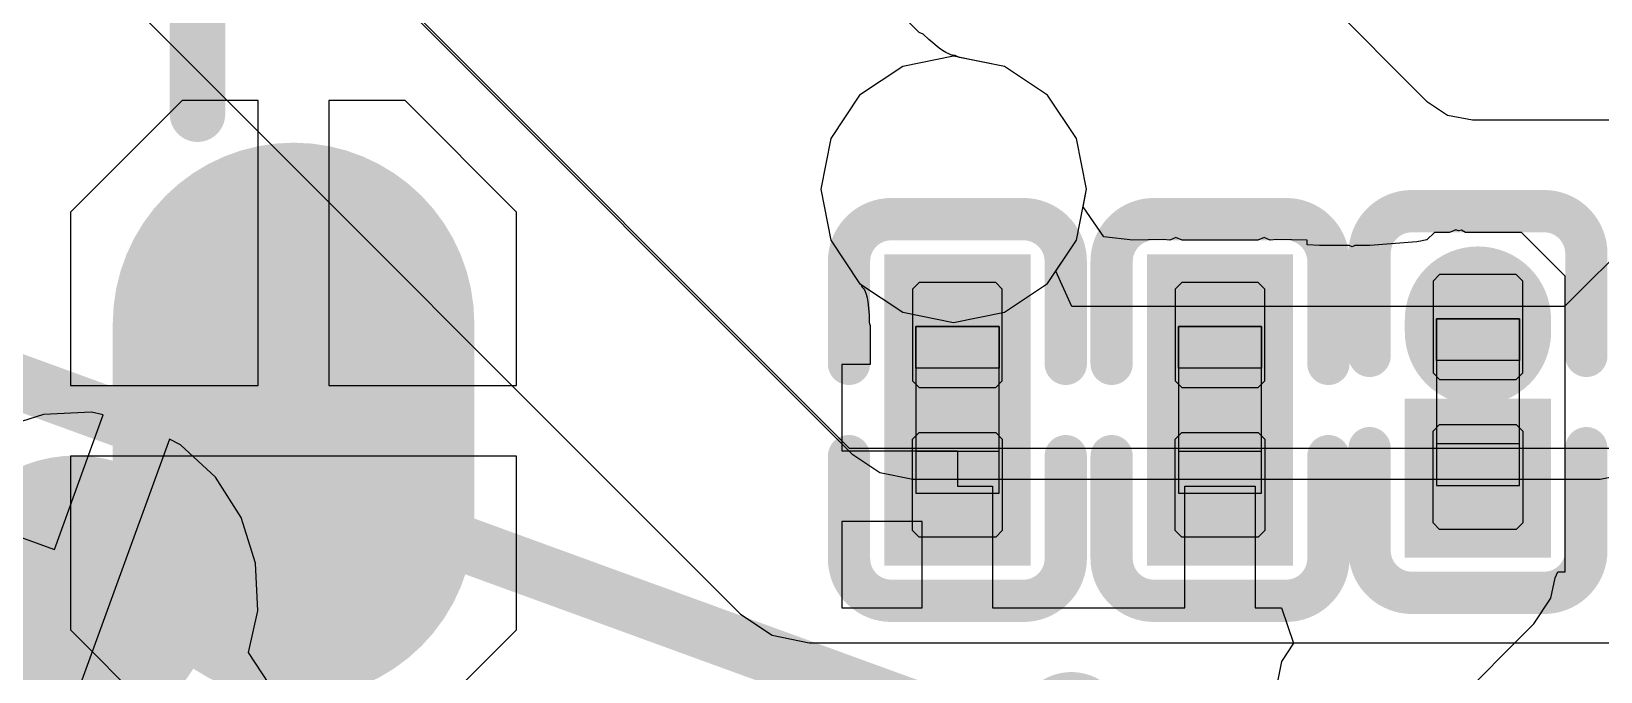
# Model space of a CAD drawing. Header units: millimetres. Extents: x 50 to 153, y 18 to 71.
# Drawn here: x 125.74 to 131.4, y 37.01 to 39.31 of the extents above; entities that cross this region are included whole.
import ezdxf

# ---------------------------------------------------------------- set-up
doc = ezdxf.new("R2010")
doc.units = ezdxf.units.MM
for name, color, linetype in [('BottomLayer', 5, 'Continuous'), ('BottomOverlay', 54, 'Continuous'), ('BottomPaste', 16, 'Continuous'), ('BottomSolder', 6, 'Continuous'), ('ConnectLayer', 7, 'Continuous'), ('KeepOutLayer', 6, 'Continuous'), ('Mechanical4', 56, 'Continuous'), ('Mechanical5', 56, 'Continuous'), ('MultiLayer', 9, 'Continuous'), ('TopLayer', 1, 'Continuous'), ('TopOverlay', 2, 'Continuous'), ('TopPaste', 8, 'Continuous'), ('TopSolder', 216, 'Continuous')]:
    doc.layers.add(name, color=color, linetype=linetype)

# ---------------------------------------------------------------- blocks, each defined once
blk = doc.blocks.new('AOS3729A_T42_B_5')
at = {"layer": 'BottomLayer', "const_width": 0.4}
for points in [[(-1.5265, 1.4544, 1), (-1.1265, 1.4544, 1)], [(0.9335, 1.4544, 1), (1.3335, 1.4544, 1)], [(-1.5265, -0.2456, 1), (-1.1265, -0.2456, 1)], [(0.9335, -0.2456, 1), (1.3335, -0.2456, 1)]]:
    blk.add_lwpolyline(points, format="xyb", close=True, dxfattribs=at)
at = {"layer": 'BottomOverlay', "const_width": 0.2}
for points in [[(1.7835, 2.1044), (-1.9765, 2.1044)], [(-1.9765, 2.1044), (-1.9765, -0.8956)], [(1.7835, 2.1044), (1.7835, -0.8956)], [(1.7835, -0.8956), (-1.9765, -0.8956)]]:
    blk.add_lwpolyline(points, dxfattribs=at)
at = {"layer": 'BottomOverlay'}
for points, const_width in [([(-2.0265, 2.1044, 1), (-1.9265, 2.1044, 1)], 0.1), ([(-2.0265, 2.1044, 1), (-1.9265, 2.1044, 1)], 0.1), ([(1.7335, 2.1044, 1), (1.8335, 2.1044, 1)], 0.1), ([(1.7335, 2.1044, 1), (1.8335, 2.1044, 1)], 0.1), ([(-2.3028, -1.0241, 1), (-2.5028, -1.0241, 1)], 0.2), ([(-2.0265, -0.8956, 1), (-1.9265, -0.8956, 1)], 0.1), ([(-2.0265, -0.8956, 1), (-1.9265, -0.8956, 1)], 0.1), ([(1.7335, -0.8956, 1), (1.8335, -0.8956, 1)], 0.1), ([(1.7335, -0.8956, 1), (1.8335, -0.8956, 1)], 0.1), ([(-2.5528, -1.0241, 1), (-2.4528, -1.0241, 1)], 0.1), ([(-2.3528, -1.0241, 1), (-2.2528, -1.0241, 1)], 0.1)]:
    blk.add_lwpolyline(points, format="xyb", close=True, dxfattribs=dict(at, const_width=const_width))
at = {"layer": 'BottomPaste', "const_width": 0.4}
for points in [[(-1.5265, 1.4544, 1), (-1.1265, 1.4544, 1)], [(0.9335, 1.4544, 1), (1.3335, 1.4544, 1)], [(-1.5265, -0.2456, 1), (-1.1265, -0.2456, 1)], [(0.9335, -0.2456, 1), (1.3335, -0.2456, 1)]]:
    blk.add_lwpolyline(points, format="xyb", close=True, dxfattribs=at)
at = {"layer": 'BottomSolder', "const_width": 0.5016}
for points in [[(-1.5773, 1.4544, 1), (-1.0757, 1.4544, 1)], [(0.8827, 1.4544, 1), (1.3843, 1.4544, 1)], [(-1.5773, -0.2456, 1), (-1.0757, -0.2456, 1)], [(0.8827, -0.2456, 1), (1.3843, -0.2456, 1)]]:
    blk.add_lwpolyline(points, format="xyb", close=True, dxfattribs=at)
at = {"layer": 'KeepOutLayer', "const_width": 0.1016}
for points in [[(-0.5607, 2.3426), (-0.5607, 1.0279)], [(0.422, 2.3426), (0.422, 1.0041)]]:
    blk.add_lwpolyline(points, dxfattribs=at)
at = {"layer": 'KeepOutLayer'}
for points, const_width in [([(-0.5861, 2.3426, 1), (-0.5353, 2.3426, 1)], 0.0508), ([(0.3966, 2.3426, 1), (0.4474, 2.3426, 1)], 0.0508), ([(-0.5861, 1.0279, 1), (-0.5353, 1.0279, 1)], 0.0508), ([(-0.5995, 1.014, 1), (-0.5495, 1.014, 1)], 0.05), ([(0.3966, 1.0041, 1), (0.4474, 1.0041, 1)], 0.0508), ([(0.397, 1.0041, 1), (0.447, 1.0041, 1)], 0.05)]:
    blk.add_lwpolyline(points, format="xyb", close=True, dxfattribs=dict(at, const_width=const_width))
at = {"layer": 'KeepOutLayer', "const_width": 0.1}
blk.add_lwpolyline([(0.422, 1.0041, -2.206393), (-0.5745, 1.014)], format="xyb", dxfattribs=at)
at = {"layer": 'MultiLayer'}
for p, q in [((-0.6119, 2.3638), (-0.5819, 2.3938)), ((-0.5819, 2.3938), (-0.5395, 2.3938)), ((-0.5395, 2.3938), (-0.5095, 2.3638)), ((0.3708, 2.3638), (0.4008, 2.3938)), ((0.4008, 2.3938), (0.4432, 2.3938)), ((0.4432, 2.3938), (0.4732, 2.3638)), ((-0.6119, 2.3426), (-0.6119, 2.3638)), ((-0.6119, 1.0479), (-0.6119, 2.3426)), ((-0.5095, 2.3638), (-0.5095, 2.3426)), ((-0.5095, 2.3426), (-0.5095, 2.3426)), ((-0.5095, 2.3426), (-0.5095, 1.0279)), ((0.3708, 2.3426), (0.3708, 2.3638)), ((0.3708, 1.0041), (0.3708, 2.3426)), ((0.4732, 2.3638), (0.4732, 2.3426)), ((0.4732, 2.3426), (0.4732, 2.3426)), ((0.4732, 2.3426), (0.4732, 1.0214)), ((-0.6894, 0.9612), (-0.6121, 1.0476)), ((-0.6121, 1.0476), (-0.6121, 1.0477)), ((-0.6121, 1.0477), (-0.612, 1.0477)), ((-0.6121, 1.0476), (-0.6121, 1.0476)), ((-0.612, 1.0477), (-0.612, 1.0478)), ((-0.612, 1.0478), (-0.6119, 1.0478)), ((-0.6119, 1.0478), (-0.6119, 1.0479)), ((-0.6119, 1.0479), (-0.6119, 1.0479)), ((-0.5095, 1.0213), (-0.5128, 1.0086)), ((-0.5095, 1.0279), (-0.5095, 1.0213)), ((0.4732, 1.0214), (0.5115, 0.9741)), ((-0.537, 0.9805), (-0.5966, 0.9019)), ((-0.5366, 0.9809), (-0.537, 0.9805)), ((-0.537, 0.9805), (-0.537, 0.9805)), ((-0.5358, 0.9819), (-0.5366, 0.9809)), ((-0.535, 0.9828), (-0.5358, 0.9819)), ((-0.5342, 0.9838), (-0.535, 0.9828)), ((-0.5339, 0.9843), (-0.5342, 0.9838)), ((-0.5283, 0.9877), (-0.5339, 0.9843)), ((-0.5192, 0.9972), (-0.5283, 0.9877)), ((-0.5128, 1.0086), (-0.5192, 0.9972)), ((0.3708, 0.9984), (0.3708, 1.0041)), ((0.3708, 1.0041), (0.3708, 1.0041)), ((0.3733, 0.9874), (0.3708, 0.9984)), ((0.3781, 0.9772), (0.3733, 0.9874)), ((0.385, 0.9682), (0.3781, 0.9772)), ((0.3894, 0.9646), (0.385, 0.9682)), ((0.4217, 0.9223), (0.3894, 0.9646)), ((0.5115, 0.9741), (0.5711, 0.8679)), ((-0.7813, 0.7481), (-0.6894, 0.9612)), ((0.4747, 0.8301), (0.4217, 0.9223)), ((-0.5966, 0.9019), (-0.6745, 0.7213)), ((0.5711, 0.8679), (0.6118, 0.7531)), ((0.5109, 0.7302), (0.4747, 0.8301)), ((-0.8009, 0.5169), (-0.7813, 0.7481)), ((0.6118, 0.7531), (0.6324, 0.6331)), ((-0.6745, 0.7213), (-0.6911, 0.5253)), ((0.5293, 0.6254), (0.5109, 0.7302)), ((0.5316, 0.5723), (0.5293, 0.6254)), ((0.6324, 0.6331), (0.6324, 0.5723)), ((0.5237, 0.4739), (0.5316, 0.5723)), ((0.6324, 0.5723), (0.6324, 0.4562)), ((-0.7462, 0.2914), (-0.8009, 0.5169)), ((-0.6911, 0.5253), (-0.6447, 0.3342)), ((0.4613, 0.2874), (0.5237, 0.4739)), ((0.6324, 0.4562), (0.5588, 0.2362)), ((-0.6228, 0.0948), (-0.7462, 0.2914)), ((-0.6447, 0.3342), (-0.5401, 0.1676)), ((0.3431, 0.1303), (0.4613, 0.2874)), ((0.5588, 0.2362), (0.4193, 0.0508)), ((-0.5401, 0.1676), (-0.3881, 0.0428)), ((0.1811, 0.0187), (0.3431, 0.1303)), ((-0.4435, -0.0524), (-0.6228, 0.0948)), ((-0.3881, 0.0428), (-0.2044, -0.0274)), ((-0.0079, -0.0357), (0.1811, 0.0187)), ((0.4193, 0.0508), (0.2281, -0.0808)), ((-0.2267, -0.1352), (-0.4435, -0.0524)), ((-0.2044, -0.0274), (-0.0079, -0.0357)), ((0.2281, -0.0808), (0.0052, -0.145)), ((0.0052, -0.145), (-0.2267, -0.1352))]:
    blk.add_line(p, q, dxfattribs=at)
blk = doc.blocks.new('CONN_SMD_GT_F0509SR15_15SMT01_26')
at = {"layer": 'TopLayer', "const_width": 1.1}
blk.add_lwpolyline([(-4.428, -0.7428), (-4.428, -1.4428)], dxfattribs=at)
at = {"layer": 'TopLayer', "const_width": 0.55}
for points in [[(-4.703, -0.7428, 1), (-4.153, -0.7428, 1)], [(-4.703, -1.4428, 1), (-4.153, -1.4428, 1)]]:
    blk.add_lwpolyline(points, format="xyb", close=True, dxfattribs=at)
at = {"layer": 'TopOverlay', "const_width": 0.2}
for points in [[(-4.7742, 0.0384), (-4.7742, 1.3107)], [(-4.7742, 0.0114), (-4.7742, 0.0384)]]:
    blk.add_lwpolyline(points, dxfattribs=at)
at = {"layer": 'TopOverlay', "const_width": 0.1}
for points in [[(-4.8242, 0.0384, 1), (-4.7242, 0.0384, 1)], [(-4.8242, 0.0384, 1), (-4.7242, 0.0384, 1)], [(-4.8242, 0.0114, 1), (-4.7242, 0.0114, 1)]]:
    blk.add_lwpolyline(points, format="xyb", close=True, dxfattribs=at)
at = {"layer": 'TopPaste', "const_width": 1.1}
blk.add_lwpolyline([(-4.428, -0.7428), (-4.428, -1.4428)], dxfattribs=at)
at = {"layer": 'TopPaste', "const_width": 0.55}
for points in [[(-4.703, -0.7428, 1), (-4.153, -0.7428, 1)], [(-4.703, -1.4428, 1), (-4.153, -1.4428, 1)]]:
    blk.add_lwpolyline(points, format="xyb", close=True, dxfattribs=at)
at = {"layer": 'TopSolder', "const_width": 1.3032}
blk.add_lwpolyline([(-4.428, -0.7428), (-4.428, -1.4428)], dxfattribs=at)
at = {"layer": 'TopSolder', "const_width": 0.6516}
for points in [[(-4.7538, -0.7428, 1), (-4.1022, -0.7428, 1)], [(-4.7538, -1.4428, 1), (-4.1022, -1.4428, 1)]]:
    blk.add_lwpolyline(points, format="xyb", close=True, dxfattribs=at)
blk = doc.blocks.new('C0201_B_67')
at = {"layer": 'BottomLayer'}
for points in [[(-0.4623, -0.1444), (-0.0938, -0.1444), (-0.4623, 0.1796), (-0.0938, 0.1796)], [(0.0862, -0.1444), (0.4546, -0.1444), (0.0862, 0.1796), (0.4546, 0.1796)]]:
    blk.add_solid(points, dxfattribs=at)
at = {"layer": 'BottomOverlay', "const_width": 0.1524}
for points in [[(-0.6909, 0.2558, -0.414214), (-0.5385, 0.4082)], [(0.5308, 0.4082, -0.414214), (0.6832, 0.2558)], [(-0.5385, -0.373, -0.414214), (-0.6909, -0.2206)], [(0.6832, -0.2206, -0.414214), (0.5308, -0.373)]]:
    blk.add_lwpolyline(points, format="xyb", dxfattribs=at)
for points in [[(-0.17, 0.4082), (-0.5385, 0.4082)], [(0.5308, 0.4082), (0.1624, 0.4082)], [(-0.6909, -0.2206), (-0.6909, 0.2558)], [(0.6832, -0.2206), (0.6832, 0.2558)], [(-0.17, -0.373), (-0.5385, -0.373)], [(0.5308, -0.373), (0.1624, -0.373)]]:
    blk.add_lwpolyline(points, dxfattribs=at)
at = {"layer": 'BottomOverlay', "const_width": 0.0762}
for points in [[(-0.5766, 0.4082, 1), (-0.5004, 0.4082, 1)], [(-0.5766, 0.4082, 1), (-0.5004, 0.4082, 1)], [(-0.2081, 0.4082, 1), (-0.1319, 0.4082, 1)], [(0.1243, 0.4082, 1), (0.2005, 0.4082, 1)], [(0.4927, 0.4082, 1), (0.5689, 0.4082, 1)], [(0.4927, 0.4082, 1), (0.5689, 0.4082, 1)], [(-0.729, 0.2558, 1), (-0.6528, 0.2558, 1)], [(-0.729, 0.2558, 1), (-0.6528, 0.2558, 1)], [(0.6451, 0.2558, 1), (0.7213, 0.2558, 1)], [(0.6451, 0.2558, 1), (0.7213, 0.2558, 1)], [(-0.729, -0.2206, 1), (-0.6528, -0.2206, 1)], [(-0.729, -0.2206, 1), (-0.6528, -0.2206, 1)], [(0.6451, -0.2206, 1), (0.7213, -0.2206, 1)], [(0.6451, -0.2206, 1), (0.7213, -0.2206, 1)], [(-0.5766, -0.373, 1), (-0.5004, -0.373, 1)], [(-0.5766, -0.373, 1), (-0.5004, -0.373, 1)], [(-0.2081, -0.373, 1), (-0.1319, -0.373, 1)], [(0.1243, -0.373, 1), (0.2005, -0.373, 1)], [(0.4927, -0.373, 1), (0.5689, -0.373, 1)], [(0.4927, -0.373, 1), (0.5689, -0.373, 1)]]:
    blk.add_lwpolyline(points, format="xyb", close=True, dxfattribs=at)
at = {"layer": 'BottomPaste'}
for p, q in [((-0.4383, 0.1796), (-0.4623, 0.1556)), ((-0.1088, 0.1796), (-0.4383, 0.1796)), ((-0.0848, 0.1556), (-0.1088, 0.1796)), ((0.0772, 0.1556), (0.1012, 0.1796)), ((0.1012, 0.1796), (0.4306, 0.1796)), ((0.4306, 0.1796), (0.4546, 0.1556)), ((-0.4623, 0.1556), (-0.4623, -0.1204)), ((-0.0848, -0.1204), (-0.0848, 0.1556)), ((0.0772, -0.1204), (0.0772, 0.1556)), ((0.4546, 0.1556), (0.4546, -0.1204)), ((-0.4623, -0.1204), (-0.4383, -0.1444)), ((-0.4383, -0.1444), (-0.1088, -0.1444)), ((-0.1088, -0.1444), (-0.0848, -0.1204)), ((0.1012, -0.1444), (0.0772, -0.1204)), ((0.4306, -0.1444), (0.1012, -0.1444)), ((0.4546, -0.1204), (0.4306, -0.1444))]:
    blk.add_line(p, q, dxfattribs=at)
for points in [[(-0.4623, -0.1444), (-0.0938, -0.1444), (-0.4623, 0.1796), (-0.0938, 0.1796)], [(0.0862, -0.1444), (0.4546, -0.1444), (0.0862, 0.1796), (0.4546, 0.1796)]]:
    blk.add_solid(points, dxfattribs=at)
at = {"layer": 'BottomSolder'}
for points in [[(-0.5639, -0.246), (0.0078, -0.246), (-0.5639, 0.2812), (0.0078, 0.2812)], [(-0.0154, -0.246), (0.5562, -0.246), (-0.0154, 0.2812), (0.5562, 0.2812)]]:
    blk.add_solid(points, dxfattribs=at)
at = {"layer": 'Mechanical4'}
for p, q in [((0.2962, 0.1676), (-0.3038, 0.1676)), ((-0.3038, 0.1676), (-0.3038, -0.1324)), ((0.2962, -0.1324), (0.2962, 0.1676)), ((-0.3038, -0.1324), (0.2962, -0.1324))]:
    blk.add_line(p, q, dxfattribs=at)
at = {"layer": 'Mechanical5'}
for p, q in [((-0.3038, -0.1324), (-0.3038, 0.1676)), ((-0.3038, 0.1676), (-0.1538, 0.1676)), ((-0.1538, 0.1676), (-0.1538, -0.1324)), ((0.2962, 0.1676), (0.1462, 0.1676)), ((0.1462, 0.1676), (0.1462, -0.1324)), ((0.2962, -0.1324), (0.2962, 0.1676)), ((-0.1538, -0.1324), (-0.3038, -0.1324)), ((0.1462, -0.1324), (0.2962, -0.1324))]:
    blk.add_line(p, q, dxfattribs=at)
blk = doc.blocks.new('C0201_B_68')
at = {"layer": 'BottomLayer'}
for points in [[(-0.4623, -0.1444), (-0.0938, -0.1444), (-0.4623, 0.1796), (-0.0938, 0.1796)], [(0.0862, -0.1444), (0.4546, -0.1444), (0.0862, 0.1796), (0.4546, 0.1796)]]:
    blk.add_solid(points, dxfattribs=at)
at = {"layer": 'BottomOverlay', "const_width": 0.1524}
for points in [[(-0.6909, 0.2558, -0.414214), (-0.5385, 0.4082)], [(0.5308, 0.4082, -0.414214), (0.6832, 0.2558)], [(-0.5385, -0.373, -0.414214), (-0.6909, -0.2206)], [(0.6832, -0.2206, -0.414214), (0.5308, -0.373)]]:
    blk.add_lwpolyline(points, format="xyb", dxfattribs=at)
for points in [[(-0.17, 0.4082), (-0.5385, 0.4082)], [(0.5308, 0.4082), (0.1624, 0.4082)], [(-0.6909, -0.2206), (-0.6909, 0.2558)], [(0.6832, -0.2206), (0.6832, 0.2558)], [(-0.17, -0.373), (-0.5385, -0.373)], [(0.5308, -0.373), (0.1624, -0.373)]]:
    blk.add_lwpolyline(points, dxfattribs=at)
at = {"layer": 'BottomOverlay', "const_width": 0.0762}
for points in [[(-0.5766, 0.4082, 1), (-0.5004, 0.4082, 1)], [(-0.5766, 0.4082, 1), (-0.5004, 0.4082, 1)], [(-0.2081, 0.4082, 1), (-0.1319, 0.4082, 1)], [(0.1243, 0.4082, 1), (0.2005, 0.4082, 1)], [(0.4927, 0.4082, 1), (0.5689, 0.4082, 1)], [(0.4927, 0.4082, 1), (0.5689, 0.4082, 1)], [(-0.729, 0.2558, 1), (-0.6528, 0.2558, 1)], [(-0.729, 0.2558, 1), (-0.6528, 0.2558, 1)], [(0.6451, 0.2558, 1), (0.7213, 0.2558, 1)], [(0.6451, 0.2558, 1), (0.7213, 0.2558, 1)], [(-0.729, -0.2206, 1), (-0.6528, -0.2206, 1)], [(-0.729, -0.2206, 1), (-0.6528, -0.2206, 1)], [(0.6451, -0.2206, 1), (0.7213, -0.2206, 1)], [(0.6451, -0.2206, 1), (0.7213, -0.2206, 1)], [(-0.5766, -0.373, 1), (-0.5004, -0.373, 1)], [(-0.5766, -0.373, 1), (-0.5004, -0.373, 1)], [(-0.2081, -0.373, 1), (-0.1319, -0.373, 1)], [(0.1243, -0.373, 1), (0.2005, -0.373, 1)], [(0.4927, -0.373, 1), (0.5689, -0.373, 1)], [(0.4927, -0.373, 1), (0.5689, -0.373, 1)]]:
    blk.add_lwpolyline(points, format="xyb", close=True, dxfattribs=at)
at = {"layer": 'BottomPaste'}
for p, q in [((-0.4383, 0.1796), (-0.4623, 0.1556)), ((-0.1088, 0.1796), (-0.4383, 0.1796)), ((-0.0848, 0.1556), (-0.1088, 0.1796)), ((0.0772, 0.1556), (0.1012, 0.1796)), ((0.1012, 0.1796), (0.4306, 0.1796)), ((0.4306, 0.1796), (0.4546, 0.1556)), ((-0.4623, 0.1556), (-0.4623, -0.1204)), ((-0.0848, -0.1204), (-0.0848, 0.1556)), ((0.0772, -0.1204), (0.0772, 0.1556)), ((0.4546, 0.1556), (0.4546, -0.1204)), ((-0.4623, -0.1204), (-0.4383, -0.1444)), ((-0.4383, -0.1444), (-0.1088, -0.1444)), ((-0.1088, -0.1444), (-0.0848, -0.1204)), ((0.1012, -0.1444), (0.0772, -0.1204)), ((0.4306, -0.1444), (0.1012, -0.1444)), ((0.4546, -0.1204), (0.4306, -0.1444))]:
    blk.add_line(p, q, dxfattribs=at)
for points in [[(-0.4623, -0.1444), (-0.0938, -0.1444), (-0.4623, 0.1796), (-0.0938, 0.1796)], [(0.0862, -0.1444), (0.4546, -0.1444), (0.0862, 0.1796), (0.4546, 0.1796)]]:
    blk.add_solid(points, dxfattribs=at)
at = {"layer": 'BottomSolder'}
for points in [[(-0.5639, -0.246), (0.0078, -0.246), (-0.5639, 0.2812), (0.0078, 0.2812)], [(-0.0154, -0.246), (0.5562, -0.246), (-0.0154, 0.2812), (0.5562, 0.2812)]]:
    blk.add_solid(points, dxfattribs=at)
at = {"layer": 'Mechanical4'}
for p, q in [((0.2962, 0.1676), (-0.3038, 0.1676)), ((-0.3038, 0.1676), (-0.3038, -0.1324)), ((0.2962, -0.1324), (0.2962, 0.1676)), ((-0.3038, -0.1324), (0.2962, -0.1324))]:
    blk.add_line(p, q, dxfattribs=at)
at = {"layer": 'Mechanical5'}
for p, q in [((-0.3038, -0.1324), (-0.3038, 0.1676)), ((-0.3038, 0.1676), (-0.1538, 0.1676)), ((-0.1538, 0.1676), (-0.1538, -0.1324)), ((0.2962, 0.1676), (0.1462, 0.1676)), ((0.1462, 0.1676), (0.1462, -0.1324)), ((0.2962, -0.1324), (0.2962, 0.1676)), ((-0.1538, -0.1324), (-0.3038, -0.1324)), ((0.1462, -0.1324), (0.2962, -0.1324))]:
    blk.add_line(p, q, dxfattribs=at)
blk = doc.blocks.new('C0201_B_73')
at = {"layer": 'BottomLayer', "const_width": 0.324}
blk.add_lwpolyline([(-0.2558, 0.0176), (-0.3003, 0.0176)], dxfattribs=at)
at = {"layer": 'BottomLayer', "const_width": 0.162}
for points in [[(-0.3813, 0.0176, 1), (-0.2193, 0.0176, 1)], [(-0.3368, 0.0176, 1), (-0.1748, 0.0176, 1)]]:
    blk.add_lwpolyline(points, format="xyb", close=True, dxfattribs=at)
at = {"layer": 'BottomLayer'}
blk.add_solid([(0.0862, -0.1444), (0.4546, -0.1444), (0.0862, 0.1796), (0.4546, 0.1796)], dxfattribs=at)
at = {"layer": 'BottomOverlay', "const_width": 0.1524}
for points in [[(-0.6909, 0.2558, -0.414214), (-0.5385, 0.4082)], [(0.5308, 0.4082, -0.414214), (0.6832, 0.2558)], [(-0.5385, -0.373, -0.414214), (-0.6909, -0.2206)], [(0.6832, -0.2206, -0.414214), (0.5308, -0.373)]]:
    blk.add_lwpolyline(points, format="xyb", dxfattribs=at)
for points in [[(-0.17, 0.4082), (-0.5385, 0.4082)], [(0.5308, 0.4082), (0.1624, 0.4082)], [(-0.6909, -0.2206), (-0.6909, 0.2558)], [(0.6832, -0.2206), (0.6832, 0.2558)], [(-0.17, -0.373), (-0.5385, -0.373)], [(0.5308, -0.373), (0.1624, -0.373)]]:
    blk.add_lwpolyline(points, dxfattribs=at)
at = {"layer": 'BottomOverlay', "const_width": 0.0762}
for points in [[(-0.5766, 0.4082, 1), (-0.5004, 0.4082, 1)], [(-0.5766, 0.4082, 1), (-0.5004, 0.4082, 1)], [(-0.2081, 0.4082, 1), (-0.1319, 0.4082, 1)], [(0.1243, 0.4082, 1), (0.2005, 0.4082, 1)], [(0.4927, 0.4082, 1), (0.5689, 0.4082, 1)], [(0.4927, 0.4082, 1), (0.5689, 0.4082, 1)], [(-0.729, 0.2558, 1), (-0.6528, 0.2558, 1)], [(-0.729, 0.2558, 1), (-0.6528, 0.2558, 1)], [(0.6451, 0.2558, 1), (0.7213, 0.2558, 1)], [(0.6451, 0.2558, 1), (0.7213, 0.2558, 1)], [(-0.729, -0.2206, 1), (-0.6528, -0.2206, 1)], [(-0.729, -0.2206, 1), (-0.6528, -0.2206, 1)], [(0.6451, -0.2206, 1), (0.7213, -0.2206, 1)], [(0.6451, -0.2206, 1), (0.7213, -0.2206, 1)], [(-0.5766, -0.373, 1), (-0.5004, -0.373, 1)], [(-0.5766, -0.373, 1), (-0.5004, -0.373, 1)], [(-0.2081, -0.373, 1), (-0.1319, -0.373, 1)], [(0.1243, -0.373, 1), (0.2005, -0.373, 1)], [(0.4927, -0.373, 1), (0.5689, -0.373, 1)], [(0.4927, -0.373, 1), (0.5689, -0.373, 1)]]:
    blk.add_lwpolyline(points, format="xyb", close=True, dxfattribs=at)
at = {"layer": 'BottomPaste'}
for p, q in [((-0.4383, 0.1796), (-0.4623, 0.1556)), ((-0.1088, 0.1796), (-0.4383, 0.1796)), ((-0.0848, 0.1556), (-0.1088, 0.1796)), ((0.0772, 0.1556), (0.1012, 0.1796)), ((0.1012, 0.1796), (0.4306, 0.1796)), ((0.4306, 0.1796), (0.4546, 0.1556)), ((-0.4623, 0.1556), (-0.4623, -0.1204)), ((-0.0848, -0.1204), (-0.0848, 0.1556)), ((0.0772, -0.1204), (0.0772, 0.1556)), ((0.4546, 0.1556), (0.4546, -0.1204)), ((-0.4623, -0.1204), (-0.4383, -0.1444)), ((-0.4383, -0.1444), (-0.1088, -0.1444)), ((-0.1088, -0.1444), (-0.0848, -0.1204)), ((0.1012, -0.1444), (0.0772, -0.1204)), ((0.4306, -0.1444), (0.1012, -0.1444)), ((0.4546, -0.1204), (0.4306, -0.1444))]:
    blk.add_line(p, q, dxfattribs=at)
at = {"layer": 'BottomPaste', "const_width": 0.324}
blk.add_lwpolyline([(-0.2558, 0.0176), (-0.3003, 0.0176)], dxfattribs=at)
at = {"layer": 'BottomPaste', "const_width": 0.162}
for points in [[(-0.3813, 0.0176, 1), (-0.2193, 0.0176, 1)], [(-0.3368, 0.0176, 1), (-0.1748, 0.0176, 1)]]:
    blk.add_lwpolyline(points, format="xyb", close=True, dxfattribs=at)
at = {"layer": 'BottomPaste'}
blk.add_solid([(0.0862, -0.1444), (0.4546, -0.1444), (0.0862, 0.1796), (0.4546, 0.1796)], dxfattribs=at)
at = {"layer": 'BottomSolder', "const_width": 0.5272}
blk.add_lwpolyline([(-0.2558, 0.0176), (-0.3003, 0.0176)], dxfattribs=at)
at = {"layer": 'BottomSolder', "const_width": 0.2636}
for points in [[(-0.4321, 0.0176, 1), (-0.1685, 0.0176, 1)], [(-0.3876, 0.0176, 1), (-0.124, 0.0176, 1)]]:
    blk.add_lwpolyline(points, format="xyb", close=True, dxfattribs=at)
at = {"layer": 'BottomSolder'}
blk.add_solid([(-0.0154, -0.246), (0.5562, -0.246), (-0.0154, 0.2812), (0.5562, 0.2812)], dxfattribs=at)
at = {"layer": 'Mechanical4'}
for p, q in [((0.2962, 0.1676), (-0.3038, 0.1676)), ((-0.3038, 0.1676), (-0.3038, -0.1324)), ((0.2962, -0.1324), (0.2962, 0.1676)), ((-0.3038, -0.1324), (0.2962, -0.1324))]:
    blk.add_line(p, q, dxfattribs=at)
at = {"layer": 'Mechanical5'}
for p, q in [((-0.3038, -0.1324), (-0.3038, 0.1676)), ((-0.3038, 0.1676), (-0.1538, 0.1676)), ((-0.1538, 0.1676), (-0.1538, -0.1324)), ((0.2962, 0.1676), (0.1462, 0.1676)), ((0.1462, 0.1676), (0.1462, -0.1324)), ((0.2962, -0.1324), (0.2962, 0.1676)), ((-0.1538, -0.1324), (-0.3038, -0.1324)), ((0.1462, -0.1324), (0.2962, -0.1324))]:
    blk.add_line(p, q, dxfattribs=at)

msp = doc.modelspace()

# ---------------------------------------------------------------- linework, layer by layer
at = {"layer": 'ConnectLayer'}
for p, q in [((128.6887, 37.8089), (124.7068, 41.7908)), ((124.3147, 41.194), (128.2966, 37.2121)), ((128.9397, 39.3064), (127.055, 41.191)), ((126.0014, 40.4856), (128.6975, 37.7895)), ((130.3289, 39.5001), (130.7692, 39.0598)), ((128.9549, 39.3004), (128.9397, 39.3064)), ((128.975, 39.2811), (128.9549, 39.3004)), ((129.0123, 39.2501), (128.975, 39.2811)), ((129.0248, 39.2414), (129.0123, 39.2501)), ((129.0646, 39.2211), (128.8812, 39.1846)), ((129.0646, 39.2211), (128.8812, 39.1846)), ((129.0646, 39.2211), (128.8812, 39.1846)), ((129.0369, 39.2341), (129.0248, 39.2414)), ((129.0467, 39.2291), (129.0369, 39.2341)), ((129.0539, 39.2263), (129.0467, 39.2291)), ((129.0583, 39.225), (129.0539, 39.2263)), ((129.0601, 39.2247), (129.0583, 39.225)), ((129.07, 39.2242), (129.0601, 39.2247)), ((129.2479, 39.1846), (129.0646, 39.2211)), ((129.2479, 39.1846), (129.0646, 39.2211)), ((129.2479, 39.1846), (129.0646, 39.2211)), ((129.0851, 39.217), (129.07, 39.2242)), ((129.2479, 39.1846), (129.0851, 39.217)), ((128.8812, 39.1846), (128.7258, 39.0808)), ((128.8812, 39.1846), (128.7258, 39.0808)), ((128.8812, 39.1846), (128.7258, 39.0808)), ((129.4033, 39.0808), (129.2479, 39.1846)), ((129.4033, 39.0808), (129.2479, 39.1846)), ((129.4033, 39.0808), (129.2479, 39.1846)), ((129.4033, 39.0808), (129.2479, 39.1846)), ((128.7258, 39.0808), (128.6219, 38.9253)), ((128.7258, 39.0808), (128.6219, 38.9253)), ((128.7258, 39.0808), (128.6219, 38.9253)), ((129.5072, 38.9253), (129.4033, 39.0808)), ((129.5072, 38.9253), (129.4033, 39.0808)), ((129.5072, 38.9253), (129.4033, 39.0808)), ((129.5072, 38.9253), (129.4033, 39.0808)), ((126.2837, 39.0622), (125.8817, 38.6602)), ((126.5587, 39.0622), (126.2837, 39.0622)), ((126.5587, 38.0352), (126.5587, 39.0622)), ((127.0877, 39.0622), (126.8127, 39.0622)), ((126.8127, 39.0622), (126.8127, 38.0352)), ((127.4897, 38.6602), (127.0877, 39.0622)), ((130.7692, 39.0598), (130.8448, 39.0092)), ((130.8448, 39.0092), (130.934, 38.9915)), ((130.934, 38.9915), (131.6269, 38.9915)), ((128.6219, 38.9253), (128.5854, 38.742)), ((128.6219, 38.9253), (128.5854, 38.742)), ((128.6219, 38.9253), (128.5854, 38.742)), ((129.5437, 38.742), (129.5072, 38.9253)), ((129.5437, 38.742), (129.5072, 38.9253)), ((129.5437, 38.742), (129.5072, 38.9253)), ((129.5437, 38.742), (129.5072, 38.9253)), ((128.5854, 38.742), (128.6219, 38.5586)), ((128.5854, 38.742), (128.6219, 38.5586)), ((128.5854, 38.742), (128.6219, 38.5586)), ((129.5072, 38.5586), (129.5437, 38.742)), ((129.5072, 38.5586), (129.5437, 38.742)), ((129.5072, 38.5586), (129.5437, 38.742)), ((129.5311, 38.679), (129.5437, 38.742)), ((125.8817, 38.6602), (125.8817, 38.0352)), ((127.4897, 38.0352), (127.4897, 38.6602)), ((129.6062, 38.5712), (129.5311, 38.679)), ((129.7101, 38.5584), (129.6062, 38.5712)), ((130.7969, 38.587), (130.7704, 38.5605)), ((130.8517, 38.587), (130.7969, 38.587)), ((130.8746, 38.5965), (130.8517, 38.587)), ((130.8845, 38.5925), (130.8746, 38.5965)), ((130.8947, 38.5953), (130.8845, 38.5925)), ((130.9093, 38.587), (130.8947, 38.5953)), ((131.1113, 38.587), (130.9093, 38.587)), ((131.2685, 38.4298), (131.1113, 38.587)), ((131.5659, 38.6195), (131.2663, 38.32)), ((128.6219, 38.5586), (128.7258, 38.4032)), ((128.6219, 38.5586), (128.7258, 38.4032)), ((128.6219, 38.5586), (128.7258, 38.4032)), ((129.4033, 38.4032), (129.5072, 38.5586)), ((129.4033, 38.4032), (129.5072, 38.5586)), ((129.4326, 38.447), (129.5072, 38.5586)), ((129.8204, 38.5616), (129.7101, 38.5584)), ((129.8438, 38.5589), (129.8204, 38.5616)), ((129.8655, 38.5679), (129.8438, 38.5589)), ((129.8885, 38.5584), (129.8655, 38.5679)), ((130.1605, 38.5584), (129.8885, 38.5584)), ((130.1834, 38.5679), (130.1605, 38.5584)), ((130.2051, 38.5589), (130.1834, 38.5679)), ((130.2285, 38.5616), (130.2051, 38.5589)), ((130.3389, 38.5584), (130.2285, 38.5616)), ((130.3389, 38.5425), (130.3389, 38.5584)), ((130.3835, 38.5402), (130.3389, 38.5425)), ((130.4899, 38.5391), (130.3835, 38.5402)), ((130.5004, 38.5347), (130.4899, 38.5391)), ((130.5108, 38.5391), (130.5004, 38.5347)), ((130.5639, 38.5396), (130.5108, 38.5391)), ((130.734, 38.5523), (130.5639, 38.5396)), ((130.7532, 38.5559), (130.734, 38.5523)), ((130.7691, 38.56), (130.7532, 38.5559)), ((130.7704, 38.5605), (130.7691, 38.56)), ((128.7258, 38.4032), (128.7303, 38.4002)), ((128.7258, 38.4032), (128.8812, 38.2993)), ((128.7258, 38.4032), (128.8812, 38.2993)), ((128.7303, 38.4002), (128.734, 38.3909)), ((129.2479, 38.2993), (129.4033, 38.4032)), ((129.2479, 38.2993), (129.4033, 38.4032)), ((129.49, 38.32), (129.4326, 38.447)), ((131.2685, 38.1656), (131.2685, 38.4298)), ((128.734, 38.3909), (128.7408, 38.3839)), ((128.7408, 38.3839), (128.7414, 38.3831)), ((128.7414, 38.3831), (128.7432, 38.38)), ((128.7432, 38.38), (128.7461, 38.3739)), ((128.7461, 38.3739), (128.7494, 38.3644)), ((128.7494, 38.3644), (128.7528, 38.3515)), ((128.7528, 38.3515), (128.7555, 38.3374)), ((128.7555, 38.3374), (128.76, 38.29)), ((128.76, 38.29), (128.7606, 38.2624)), ((128.8812, 38.2993), (129.0646, 38.2629)), ((128.8812, 38.2993), (129.0646, 38.2629)), ((129.0646, 38.2629), (129.2479, 38.2993)), ((129.0646, 38.2629), (129.2479, 38.2993)), ((131.2663, 38.32), (129.49, 38.32)), ((128.7606, 38.2624), (128.7616, 38.2603)), ((128.7616, 38.2603), (128.7608, 38.2581)), ((128.7608, 38.2581), (128.7636, 38.2522)), ((128.7636, 38.2522), (128.7636, 38.1116)), ((131.2685, 38.0386), (131.2685, 38.1656)), ((128.7636, 38.1116), (128.662, 38.1116)), ((128.662, 38.1116), (128.662, 37.8003)), ((125.8817, 38.0352), (126.5587, 38.0352)), ((126.8127, 38.0352), (127.4897, 38.0352)), ((131.2685, 37.3653), (131.2685, 38.0386)), ((131.2685, 38.0386), (131.2685, 38.0386)), ((125.785, 37.9316), (125.6207, 37.8798)), ((125.957, 37.9391), (125.785, 37.9316)), ((125.8236, 37.4447), (126.0001, 37.9295)), ((126.0001, 37.9295), (125.957, 37.9391)), ((126.2387, 37.8426), (126.0189, 37.2385)), ((126.2779, 37.8223), (126.2387, 37.8426)), ((127.4897, 37.7812), (125.8817, 37.7812)), ((125.8817, 37.7812), (125.8817, 37.1562)), ((126.4048, 37.7059), (126.2779, 37.8223)), ((127.4897, 37.1562), (127.4897, 37.7812)), ((128.662, 37.8003), (129.078, 37.8003)), ((133.4917, 37.8089), (128.6887, 37.8089)), ((128.6975, 37.7895), (128.7983, 37.7221)), ((129.078, 37.8003), (129.078, 37.6733)), ((128.7983, 37.7221), (128.9172, 37.6985)), ((131.395, 37.6985), (131.514, 37.7221)), ((126.4974, 37.5607), (126.4048, 37.7059)), ((128.9172, 37.6985), (131.395, 37.6985)), ((129.078, 37.6733), (129.205, 37.6733)), ((129.205, 37.6733), (129.205, 37.2351)), ((129.8975, 37.2351), (129.8975, 37.6733)), ((129.8975, 37.6733), (130.1515, 37.6733)), ((130.1515, 37.6733), (130.1515, 37.2351)), ((125.3388, 37.6212), (125.8236, 37.4447)), ((126.5491, 37.3965), (126.4974, 37.5607)), ((128.951, 37.5463), (128.662, 37.5463)), ((128.662, 37.5463), (128.662, 37.2351)), ((128.951, 37.2351), (128.951, 37.5463)), ((126.5566, 37.2244), (126.5491, 37.3965)), ((131.2173, 37.2696), (131.2319, 37.3432)), ((131.2319, 37.3432), (131.2416, 37.3653)), ((131.2416, 37.3653), (131.2685, 37.3653)), ((131.1555, 37.1771), (131.2173, 37.2696)), ((126.0189, 37.2385), (125.799, 36.6343)), ((126.5235, 37.0748), (126.5566, 37.2244)), ((128.2966, 37.2121), (128.2966, 37.2121)), ((128.2966, 37.2121), (128.4101, 37.1363)), ((128.662, 37.2351), (128.951, 37.2351)), ((129.205, 37.2351), (129.4939, 37.2351)), ((129.4939, 37.2351), (129.4939, 37.2351)), ((129.4939, 37.2351), (129.6085, 37.2351)), ((129.6085, 37.2351), (129.6085, 37.2351)), ((129.6085, 37.2351), (129.8975, 37.2351)), ((130.1515, 37.2351), (130.2463, 37.2351)), ((130.2463, 37.2351), (130.2897, 37.1081)), ((125.8817, 37.1562), (126.1711, 36.8668)), ((127.29, 36.9565), (127.4897, 37.1562)), ((130.7939, 36.8155), (131.1555, 37.1771)), ((128.4101, 37.1363), (128.5439, 37.1097)), ((128.5439, 37.1097), (133.6366, 37.1097)), ((130.2897, 37.1081), (130.2459, 37.0425)), ((126.5971, 36.9627), (126.5235, 37.0748)), ((130.2459, 37.0425), (130.2242, 36.9335))]:
    msp.add_line(p, q, dxfattribs=at)
at = {"layer": 'TopOverlay', "const_width": 0.1}
msp.add_lwpolyline([(152.5477, 50.1974, 1), (111.3241, 50.1974, 1)], format="xyb", close=True, dxfattribs=at)

# ---------------------------------------------------------------- block references
for name, p, rotation in [('CONN_SMD_GT_F0509SR15_15SMT01_26', (131.1137, 39.0011), 360), ('C0201_B_73', (130.9365, 37.9724), 270), ('C0201_B_68', (129.0604, 37.9437), 270), ('C0201_B_67', (130.0069, 37.9437), 270), ('AOS3729A_T42_B_5', (126.8806, 36.6635), 160)]:
    msp.add_blockref(name, p, dxfattribs=dict(rotation=rotation))

doc.saveas('drawing.dxf')
